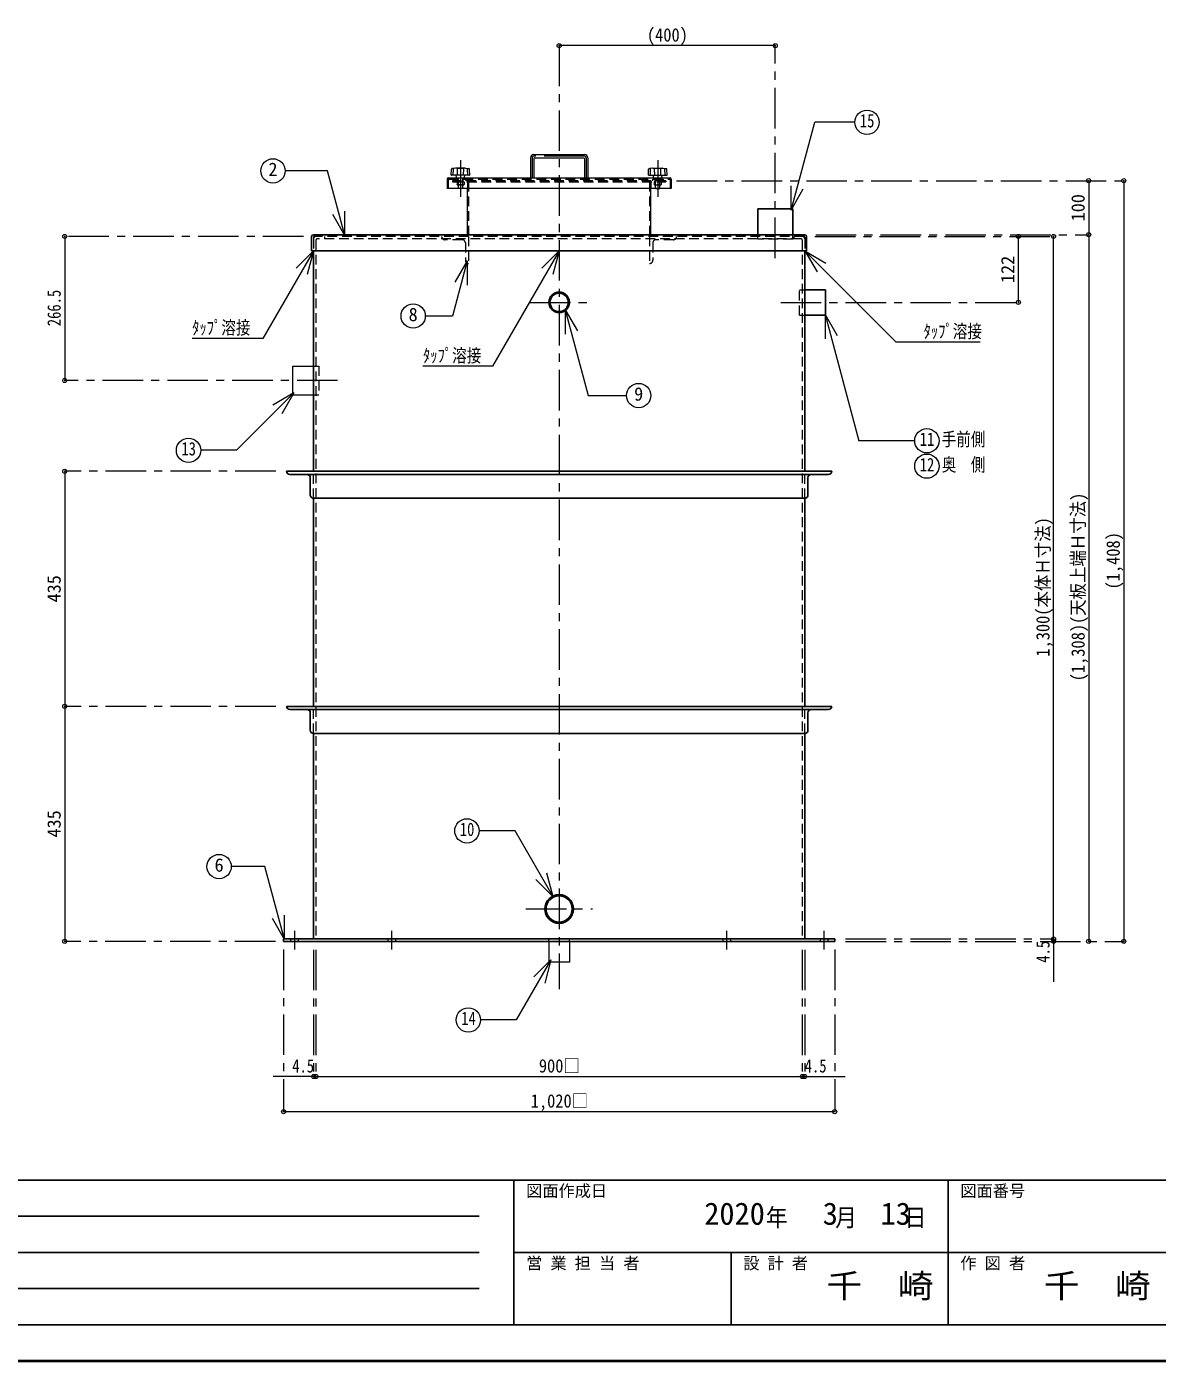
# Model space of a CAD drawing. Units: millimetres at full size, sheet at 1:15. Extents: x -3184 to 2891, y -2037 to 2178.
# Drawn here: x -1132 to 960, y -2037 to 433 of the extents above; entities that cross this region are included whole.
import ezdxf
from ezdxf.enums import TextEntityAlignment as Align

# ---------------------------------------------------------------- set-up
doc = ezdxf.new("R2010")
doc.units = ezdxf.units.MM
doc.header["$LTSCALE"] = 15
doc.header["$PDMODE"] = 32
doc.header["$PDSIZE"] = 7.5
doc.linetypes.add('CHAIN1', pattern=[8, 5, -1, 1, -1])
doc.linetypes.add('DASHED1', pattern=[1.8, 1.2, -0.6])
doc.layers.add('0-0', color=7, linetype='Continuous', lineweight=18)
doc.styles.add('ＭＳ ゴシック', font='')
doc.styles.get('ＭＳ ゴシック').set_extended_font_data('MS Gothic')

msp = doc.modelspace()

# ---------------------------------------------------------------- linework, layer by layer
at = {"layer": '0-0', "color": 4, "lineweight": 9}
for p, q in [((253.3, 397.57), (-146.7, 397.57)), ((-316.5, 47.57), (-316.5, 132.87)), ((23.1, 47.57), (23.1, 132.87)), ((833.3, 147.57), (833.3, -1260.13)), ((898.3, 147.57), (898.3, -1260.13)), ((-1061.7, 44.37), (-1061.7, -222.13)), ((703.3, -77.63), (703.3, 44.37)), ((768.3, -1255.63), (768.3, 44.37)), ((-1061.7, -390.13), (-1061.7, -825.13)), ((-1061.7, -825.13), (-1061.7, -1260.13)), ((768.3, -1255.63), (768.3, -1335.13)), ((-596.7, -1510.13), (-676.2, -1510.13)), ((-596.7, -1510.13), (303.3, -1510.13)), ((303.3, -1510.13), (382.8, -1510.13)), ((-656.7, -1575.13), (363.3, -1575.13))]:
    msp.add_line(p, q, dxfattribs=at)
at = {"layer": '0-0', "color": 4, "linetype": 'CHAIN1', "lineweight": 9}
for p, q in [((-146.7, 397.57), (-146.7, -1348.63)), ((253.3, 4.37), (253.3, 397.57)), ((-329.2, 185.47), (-329.2, 117.87)), ((-196.7, 189.87), (-196.7, 152.87)), ((-99.7, 192.87), (-193.7, 192.87)), ((-96.7, 189.87), (-96.7, 152.87)), ((35.8, 185.47), (35.8, 117.87)), ((70.8, 147.57), (898.3, 147.57)), ((-619.9, 44.37), (-1061.7, 44.37)), ((326.5, 44.37), (768.3, 44.37)), ((328.1, 47.57), (833.3, 47.57)), ((-200.7, -77.63), (-92.7, -77.63)), ((263.3, -77.63), (708.3, -77.63)), ((-556.7, -222.13), (-1061.7, -222.13)), ((-671.2, -390.13), (-1061.7, -390.13)), ((-671.2, -825.13), (-1061.7, -825.13)), ((-208.2, -1200.13), (-85.2, -1200.13)), ((-636.7, -1240.63), (-636.7, -1275.13)), ((-456.7, -1240.63), (-456.7, -1275.13)), ((163.3, -1240.63), (163.3, -1275.13)), ((343.3, -1240.63), (343.3, -1275.13)), ((383.3, -1255.63), (768.3, -1255.63)), ((-671.7, -1260.13), (-1061.7, -1260.13)), ((-656.7, -1275.13), (-656.7, -1575.13)), ((-601.2, -1275.63), (-601.2, -1510.13)), ((-596.7, -1275.63), (-596.7, -1510.13)), ((303.3, -1275.63), (303.3, -1510.13)), ((307.8, -1275.63), (307.8, -1510.13)), ((363.3, -1275.13), (363.3, -1575.13)), ((383.3, -1260.13), (898.3, -1260.13))]:
    msp.add_line(p, q, dxfattribs=at)
at = {"layer": '0-0'}
for p, q in [((282.72, 93.31), (326.23, 255.68)), ((400.51, 255.68), (326.23, 255.68)), ((-199.7, 189.87), (-199.7, 152.87)), ((-193.7, 195.87), (-99.7, 195.87)), ((-193.7, 188.37), (-193.7, 152.87)), ((-192.2, 189.87), (-101.2, 189.87)), ((-99.7, 188.37), (-99.7, 152.87)), ((-93.7, 189.87), (-93.7, 152.87)), ((-575.33, 165.72), (-653.87, 165.72)), ((-543.22, 45.86), (-575.33, 165.72)), ((-354.2, 150.57), (-354.2, 132.87)), ((-351.9, 152.87), (58.5, 152.87)), ((-346.37, 158.08), (-346.03, 168.6)), ((-312.43, 157.67), (-345.97, 157.67)), ((-338.61, 170.46), (-344.52, 170.15)), ((-342.75, 157.67), (-342.36, 169.31)), ((-320.21, 170.47), (-338.19, 170.47)), ((-336.83, 153.24), (-337.2, 157.67)), ((-334.69, 157.67), (-335.07, 169.31)), ((-323.72, 157.67), (-323.33, 169.31)), ((-321.57, 153.24), (-321.2, 157.67)), ((-319.79, 170.46), (-313.89, 170.15)), ((-315.65, 157.67), (-316.04, 169.31)), ((-312.03, 158.08), (-312.37, 168.6)), ((18.63, 158.08), (18.97, 168.6)), ((19.03, 157.67), (52.57, 157.67)), ((26.39, 170.46), (20.48, 170.15)), ((22.25, 157.67), (22.64, 169.31)), ((26.81, 170.47), (44.79, 170.47)), ((28.17, 153.24), (27.8, 157.67)), ((30.31, 157.67), (29.93, 169.31)), ((41.28, 157.67), (41.67, 169.31)), ((43.43, 153.24), (43.8, 157.67)), ((45.21, 170.46), (51.11, 170.15)), ((49.35, 157.67), (48.96, 169.31)), ((52.97, 158.08), (52.63, 168.6)), ((60.8, 150.57), (60.8, 132.87)), ((60.8, 132.87), (-354.2, 132.87)), ((282.72, 93.31), (282.72, 138.31)), ((282.72, 93.31), (305.22, 132.28)), ((-543.22, 45.86), (-565.72, 84.83)), ((-543.22, 45.86), (-543.22, 90.86)), ((-601.5, 17.57), (-694.89, -144.18)), ((-601.5, 17.57), (-633.32, -14.25)), ((-601.5, 17.57), (-613.15, -25.9)), ((-146.7, 17.57), (-269.85, -195.72)), ((-146.7, 17.57), (-178.52, -14.25)), ((-146.7, 17.57), (-158.35, -25.9)), ((308.1, 17.57), (330.6, -21.4)), ((308.1, 17.57), (347.07, -4.93)), ((-317.01, -1.01), (-344.32, -102.93)), ((-317.01, -1.01), (-339.51, -39.98)), ((-317.01, -1.01), (-317.01, -46.01)), ((-135.5, -91.59), (-113, -130.56)), ((-135.5, -91.59), (-135.5, -136.59)), ((-344.32, -102.93), (-394.35, -102.93)), ((345.61, -100), (368.11, -138.97)), ((345.61, -100), (345.61, -145)), ((345.61, -100), (408.24, -333.71)), ((-694.89, -144.18), (-825.89, -144.18)), ((-639.7, -248.63), (-639.7, -195.63)), ((-639.7, -195.63), (-601.2, -195.63)), ((-269.85, -195.72), (-398.76, -195.72)), ((-637.68, -245.16), (-743.84, -351.32)), ((-637.68, -245.16), (-676.65, -267.66)), ((-637.68, -245.16), (-660.18, -284.13)), ((-639.7, -248.63), (-601.2, -248.63)), ((511.34, -333.71), (408.24, -333.71)), ((-743.84, -351.32), (-810.1, -351.32)), ((-691.06, -1121.62), (-753.49, -1121.62)), ((-654.9, -1256.58), (-691.06, -1121.62)), ((-157.89, -1177.43), (-169.54, -1133.97)), ((-157.89, -1177.43), (-189.71, -1145.61)), ((-654.9, -1256.58), (-677.4, -1217.6)), ((-654.9, -1256.58), (-654.9, -1211.58)), ((-165.7, -1260.13), (-165.7, -1298.63)), ((-127.7, -1260.13), (-127.7, -1298.63)), ((-161.82, -1293.99), (-193.64, -1325.81)), ((-161.82, -1293.99), (-173.47, -1337.46)), ((-127.7, -1298.63), (-165.7, -1298.63))]:
    msp.add_line(p, q, dxfattribs=at)
at = {"layer": '0-0', "color": 4, "linetype": 'DASHED1', "lineweight": 9}
for p, q in [((-351.9, 149.42), (-351.9, 132.87)), ((-350.75, 150.57), (57.35, 150.57)), ((-339.2, 150.57), (-339.2, 147.57)), ((-334.2, 145.27), (-334.2, 152.87)), ((-325.2, 133.37), (-325.2, 152.87)), ((-324.2, 145.27), (-324.2, 152.87)), ((-319.2, 150.57), (-319.2, 147.57)), ((25.8, 150.57), (25.8, 147.57)), ((30.8, 145.27), (30.8, 152.87)), ((31.8, 133.37), (31.8, 152.87)), ((40.8, 145.27), (40.8, 152.87)), ((45.8, 150.57), (45.8, 147.57)), ((58.5, 149.42), (58.5, 132.87)), ((50.8, 147.57), (-344.2, 147.57)), ((-344.2, 147.57), (-344.2, 145.27)), ((-344.2, 145.27), (50.8, 145.27)), ((-335.7, 144.97), (-335.7, 140.27)), ((-325.2, 133.37), (-333.2, 133.37)), ((-329.2, 144.97), (-329.2, 140.27)), ((-325.2, 133.37), (-325.7, 132.87)), ((-322.95, 139.77), (-322.7, 140.27)), ((-322.7, 144.97), (-322.7, 140.27)), ((-316.5, 144.12), (-316.5, 132.87)), ((-314.2, 145.27), (-314.2, 44.37)), ((20.8, 145.27), (20.8, 44.37)), ((23.1, 144.12), (23.1, 132.87)), ((29.3, 144.97), (29.3, 140.27)), ((29.55, 139.77), (29.3, 140.27)), ((31.8, 133.37), (32.3, 132.87)), ((31.8, 133.37), (39.8, 133.37)), ((35.8, 144.97), (35.8, 140.27)), ((42.3, 144.97), (42.3, 140.27)), ((50.8, 147.57), (50.8, 145.27)), ((-601.2, -195.63), (-591.7, -195.63)), ((-591.7, -195.63), (-591.7, -248.63)), ((-601.2, -248.63), (-591.7, -248.63)), ((-463.7, -1255.63), (-463.7, -1260.13)), ((-449.7, -1255.63), (-449.7, -1260.13)), ((-165.7, -1260.13), (-165.7, -1255.63)), ((-127.7, -1260.13), (-127.7, -1255.63)), ((156.3, -1255.63), (156.3, -1260.13)), ((170.3, -1255.63), (170.3, -1260.13))]:
    msp.add_line(p, q, dxfattribs=at)
at = {"layer": '0-0', "color": 5, "lineweight": 25}
for p, q in [((285.8, 95.37), (220.8, 95.37)), ((220.8, 47.57), (220.8, 95.37)), ((285.8, 47.57), (285.8, 95.37)), ((-604.7, 44.37), (-604.7, 17.57)), ((308.1, 47.57), (-601.5, 47.57)), ((311.3, 44.37), (311.3, 17.57)), ((311.3, 17.57), (-604.7, 17.57)), ((-601.2, 17.57), (-601.2, -390.13)), ((307.8, 17.57), (307.8, -390.13)), ((307.8, -54.13), (346.3, -54.13)), ((346.3, -54.13), (346.3, -101.13)), ((307.8, -101.13), (346.3, -101.13)), ((-596.7, -390.13), (-651.2, -390.13)), ((303.3, -390.13), (-596.7, -390.13)), ((303.3, -390.13), (357.8, -390.13)), ((351.8, -396.13), (-645.2, -396.13)), ((-607.2, -434.13), (-607.2, -402.13)), ((313.8, -434.13), (313.8, -402.13)), ((-601.2, -440.13), (307.8, -440.13)), ((-601.2, -440.13), (-601.2, -825.13)), ((307.8, -440.13), (307.8, -825.13)), ((-596.7, -825.13), (-651.2, -825.13)), ((351.8, -831.13), (-645.2, -831.13)), ((-607.2, -869.13), (-607.2, -837.13)), ((303.3, -825.13), (-596.7, -825.13)), ((303.3, -825.13), (357.8, -825.13)), ((313.8, -869.13), (313.8, -837.13)), ((-601.2, -875.13), (307.8, -875.13)), ((-601.2, -875.13), (-601.2, -1255.63)), ((307.8, -875.13), (307.8, -1255.63)), ((-656.7, -1255.63), (363.3, -1255.63)), ((-656.7, -1255.63), (-656.7, -1260.13)), ((363.3, -1255.63), (363.3, -1260.13)), ((-656.7, -1260.13), (363.3, -1260.13))]:
    msp.add_line(p, q, dxfattribs=at)
at = {"layer": '0-0', "linetype": 'DASHED1'}
for p, q in [((-601.5, 42.77), (-601.5, 17.57)), ((-601.2, 39.87), (-601.2, 17.57)), ((306.5, 44.37), (-599.9, 44.37)), ((-596.7, 37.62), (-596.7, -1255.63)), ((301.05, 39.87), (-594.45, 39.87)), ((-581.2, 44.37), (-581.2, 39.87)), ((-326.2, 38.37), (-358.2, 38.37)), ((-320.2, 32.37), (-320.2, 0.37)), ((-314.2, 44.37), (-314.2, -5.63)), ((20.8, 44.37), (20.8, -5.63)), ((26.8, 32.37), (26.8, 0.37)), ((64.8, 38.37), (32.8, 38.37)), ((285.8, 39.37), (285.8, 47.57)), ((287.8, 44.37), (287.8, 39.87)), ((303.3, 37.62), (303.3, -1255.63)), ((307.8, 39.87), (307.8, 17.57)), ((308.1, 42.77), (308.1, 17.57)), ((298.3, -54.13), (307.8, -54.13)), ((298.3, -101.13), (298.3, -54.13)), ((298.3, -101.13), (307.8, -101.13)), ((-601.2, -440.13), (-601.2, -390.13)), ((307.8, -440.13), (307.8, -390.13)), ((-601.2, -875.13), (-601.2, -825.13)), ((307.8, -875.13), (307.8, -825.13)), ((-643.7, -1255.63), (-643.7, -1260.13)), ((-629.7, -1255.63), (-629.7, -1260.13)), ((336.3, -1255.63), (336.3, -1260.13)), ((350.3, -1255.63), (350.3, -1260.13))]:
    msp.add_line(p, q, dxfattribs=at)
at = {"layer": '0-0', "color": 6, "lineweight": 25}
for p, q in [((-3116.7, -1701.77), (2823.3, -1701.77)), ((-230.27, -1969.63), (-230.27, -1701.77)), ((573.3, -1701.77), (573.3, -1969.63)), ((-1687.42, -1768.74), (-294.56, -1768.74)), ((-294.56, -1835.7), (-1687.42, -1835.7)), ((2823.3, -1835.7), (-230.27, -1835.7)), ((171.51, -1969.63), (171.51, -1835.7)), ((-294.56, -1902.67), (-1687.42, -1902.67)), ((2823.3, -1969.63), (-3116.7, -1969.63))]:
    msp.add_line(p, q, dxfattribs=at)
at = {"layer": '0-0', "color": 1, "lineweight": 40}
msp.add_line((2890.8, -2037.13), (-3184.2, -2037.13), dxfattribs=at)
at = {"layer": '0-0', "color": 4, "linetype": 'DASHED1', "lineweight": 9}
for points in [[(-332.7, 132.87), (-333.2, 133.37), (-333.2, 152.87)], [(39.3, 132.87), (39.8, 133.37), (39.8, 152.87)], [(-322.95, 139.77), (-335.45, 139.77), (-335.7, 140.27)], [(29.55, 139.77), (42.05, 139.77), (42.3, 140.27)]]:
    msp.add_lwpolyline(points, dxfattribs=at)
at = {"layer": '0-0', "linetype": 'DASHED1'}
msp.add_lwpolyline([(285.8, 39.37), (220.8, 39.37), (220.8, 47.57)], dxfattribs=at)
at = {"layer": '0-0'}
for points in [[(308.1, 17.57), (476.51, -150.84), (632.8, -150.84)], [(-135.5, -91.59), (-93.05, -250.02), (-21.97, -250.02)], [(-157.89, -1177.43), (-228.25, -1055.58), (-294.92, -1055.58)], [(-161.82, -1293.99), (-226.16, -1405.42), (-292.15, -1405.42)]]:
    msp.add_lwpolyline(points, dxfattribs=at)
for centre in [(423.01, 255.68), (-676.37, 165.72), (-416.85, -102.93), (0.53, -250.02), (533.84, -333.71), (-832.6, -351.32), (533.84, -380.71), (-317.42, -1055.58), (-775.99, -1121.62), (-314.65, -1405.42)]:
    msp.add_circle(centre, 22.5, dxfattribs=at)
at = {"layer": '0-0', "color": 5, "lineweight": 25}
for centre, radius in [((-146.7, -77.63), 19), ((-146.7, -77.63), 17), ((-146.7, -1200.13), 26.5), ((-146.7, -1200.13), 24.3)]:
    msp.add_circle(centre, radius, dxfattribs=at)
at = {"layer": '0-0'}
for centre, radius, start, end in [((-193.7, 189.87), 6, 90, 180), ((-192.2, 188.37), 1.5, 90, 180), ((-101.2, 188.37), 1.5, 0, 90), ((-99.7, 189.87), 6, 0, 90), ((-351.9, 150.57), 2.3, 90, 180), ((-345.97, 158.07), 0.4, 178.15415, 270), ((-344.43, 168.55), 1.6, 93.01913, 178.15415), ((-344.81, 168.01), 1.66, 93.02757, 128.73305), ((-344.74, 161.7), 7.97, 72.62002, 91.09064), ((-338.19, 162.47), 8, 90, 93.01913), ((-336.43, 153.27), 0.4, 184.76364, 270), ((-334.67, 169.32), 0.4, 97.29873, 181.90915), ((-329.2, 126.6), 43.47, 82.70127, 97.29873), ((-323.73, 169.32), 0.4, 358.09085, 82.70127), ((-321.97, 153.27), 0.4, 270, 355.23636), ((-320.21, 162.47), 8, 86.98087, 90), ((-313.66, 161.7), 7.97, 88.90936, 107.37998), ((-313.97, 168.55), 1.6, 1.84585, 86.98087), ((-313.6, 168.01), 1.66, 51.26695, 86.97243), ((-312.43, 158.07), 0.4, 270, 1.84585), ((19.03, 158.07), 0.4, 178.15415, 270), ((20.57, 168.55), 1.6, 93.01913, 178.15415), ((20.19, 168.01), 1.66, 93.02757, 128.73305), ((20.26, 161.7), 7.97, 72.62002, 91.09064), ((26.81, 162.47), 8, 90, 93.01913), ((28.57, 153.27), 0.4, 184.76364, 270), ((30.33, 169.32), 0.4, 97.29873, 181.90915), ((35.8, 126.6), 43.47, 82.70127, 97.29873), ((41.27, 169.32), 0.4, 358.09085, 82.70127), ((43.03, 153.27), 0.4, 270, 355.23636), ((44.79, 162.47), 8, 86.98087, 90), ((51.34, 161.7), 7.97, 88.90936, 107.37998), ((51.03, 168.55), 1.6, 1.84585, 86.98087), ((51.4, 168.01), 1.66, 51.26695, 86.97243), ((52.57, 158.07), 0.4, 270, 1.84585), ((58.5, 150.57), 2.3, 0, 90)]:
    msp.add_arc(centre, radius, start, end, dxfattribs=at)
at = {"layer": '0-0', "color": 4, "linetype": 'CHAIN1', "lineweight": 9}
for centre, start, end in [((-193.7, 189.87), 90, 180), ((-99.7, 189.87), 0, 90)]:
    msp.add_arc(centre, 3, start, end, dxfattribs=at)
at = {"layer": '0-0', "color": 4, "linetype": 'DASHED1', "lineweight": 9}
for centre, radius, start, end in [((-350.75, 149.42), 1.15, 90, 180), ((57.35, 149.42), 1.15, 0, 90), ((-335.4, 144.97), 0.3, 90, 180), ((-339.38, 228.22), 88.54, 272.54473, 276.60311), ((-329.5, 144.97), 0.3, 0, 90), ((-328.9, 144.97), 0.3, 90, 180), ((-319.02, 228.22), 88.54, 263.39689, 267.45527), ((-323, 144.97), 0.3, 0, 90), ((-317.65, 144.12), 1.15, 0, 90), ((-316.5, 145.27), 2.3, 0, 90), ((23.1, 145.27), 2.3, 90, 180), ((24.25, 144.12), 1.15, 90, 180), ((29.6, 144.97), 0.3, 90, 180), ((25.62, 228.22), 88.54, 272.54473, 276.60311), ((35.5, 144.97), 0.3, 0, 90), ((36.1, 144.97), 0.3, 90, 180), ((45.98, 228.22), 88.54, 263.39689, 267.45527), ((42, 144.97), 0.3, 0, 90)]:
    msp.add_arc(centre, radius, start, end, dxfattribs=at)
at = {"layer": '0-0', "color": 5, "lineweight": 25}
for centre, radius, start, end in [((-601.5, 44.37), 3.2, 90, 180), ((308.1, 44.37), 3.2, 0, 90), ((-645.2, -390.13), 6, 180, 270), ((351.8, -390.13), 6, 270, 0), ((-613.2, -402.13), 6, 0, 90), ((319.8, -402.13), 6, 90, 180), ((-601.2, -434.13), 6, 180, 270), ((307.8, -434.13), 6, 270, 0), ((-645.2, -825.13), 6, 180, 270), ((-613.2, -837.13), 6, 0, 90), ((319.8, -837.13), 6, 90, 180), ((351.8, -825.13), 6, 270, 0), ((-601.2, -869.13), 6, 180, 270), ((307.8, -869.13), 6, 270, 0)]:
    msp.add_arc(centre, radius, start, end, dxfattribs=at)
at = {"layer": '0-0', "linetype": 'DASHED1'}
for centre, radius, start, end in [((-599.9, 42.77), 1.6, 90, 180), ((-596.7, 39.87), 4.5, 90, 180), ((-594.45, 37.62), 2.25, 90, 180), ((-358.2, 44.37), 6, 180, 270), ((-326.2, 32.37), 6, 0, 90), ((32.8, 32.37), 6, 90, 180), ((64.8, 44.37), 6, 270, 0), ((301.05, 37.62), 2.25, 0, 90), ((303.3, 39.87), 4.5, 0, 90), ((306.5, 42.77), 1.6, 0, 90), ((-314.2, 0.37), 6, 180, 270), ((20.8, 0.37), 6, 270, 0)]:
    msp.add_arc(centre, radius, start, end, dxfattribs=at)
at = {"layer": '0-0', "color": 1}
for p in [(-146.7, 397.57), (253.3, 397.57), (833.3, 147.57), (898.3, 147.57), (833.3, 47.57), (-1061.7, 44.37), (703.3, 44.37), (768.3, 44.37), (703.3, -77.63), (-1061.7, -222.13), (-1061.7, -390.13), (-1061.7, -825.13), (-1061.7, -1260.13), (768.3, -1255.63), (768.3, -1260.13), (833.3, -1260.13), (898.3, -1260.13), (-601.2, -1510.13), (-596.7, -1510.13), (303.3, -1510.13), (307.8, -1510.13), (-656.7, -1575.13), (363.3, -1575.13)]:
    msp.add_point(p, dxfattribs=at)

# ---------------------------------------------------------------- texts
at = {"layer": '0-0', "style": 'ＭＳ ゴシック'}
for s, height, width, p in [('(400)', 24.74, 0.9, (15.8, 397.57)), ('15', 24.74, 0.8, (409.89, 238.81)), ('ﾀｯﾌﾟ溶接', 24.74, 0.8, (-825.89, -144.18)), ('ﾀｯﾌﾟ溶接', 24.74, 0.8, (527.8, -150.84)), ('ﾀｯﾌﾟ溶接', 24.74, 0.8, (-398.76, -195.72)), ('11', 24.74, 0.8, (520.71, -350.58)), ('手前側', 24.74, 0.8, (561.34, -350.58)), ('13', 24.74, 0.8, (-845.72, -368.2)), ('12', 24.74, 0.8, (520.71, -397.58)), ('奥\u3000側', 24.74, 0.8, (561.34, -397.58)), ('10', 24.74, 0.8, (-330.54, -1072.45)), ('14', 24.74, 0.8, (-327.78, -1422.29)), ('4.5', 24.74, 0.8, (-640.58, -1510.13)), ('900□', 24.74, 0.9, (-184.2, -1510.13)), ('4.5', 24.74, 0.8, (307.8, -1510.13)), ('1,020□', 24.74, 0.9, (-199.2, -1575.13)), ('千\u3000崎', 43.99, 1.1, (348.3, -1932.67)), ('千\u3000崎', 43.99, 1.1, (750.08, -1932.67))]:
    msp.add_text(s, height=height, dxfattribs=dict(at, width=width)).set_placement(p, align=Align.BOTTOM_LEFT)
for s, height, p in [('2', 24.74, (-684.81, 148.84)), ('8', 24.74, (-425.29, -119.8)), ('9', 24.74, (-7.91, -266.9)), ('6', 24.74, (-784.43, -1138.5)), ('図面作成日', 21.99, (-207.77, -1739.27)), ('図面番号', 21.99, (595.8, -1739.27)), ('2020', 41.24, (121.8, -1796.86)), ('3', 41.24, (341.17, -1796.86)), ('13', 41.24, (448.05, -1796.86)), ('営 業 担 当 者', 21.99, (-207.77, -1873.2)), ('設 計 者', 21.99, (194.01, -1873.2)), ('作 図 者', 21.99, (595.8, -1873.2))]:
    msp.add_text(s, height=height, dxfattribs=at).set_placement(p, align=Align.BOTTOM_LEFT)
for s, p in [('100', (833.3, 72.26)), ('122', (703.3, -41.94)), ('435', (-1061.7, -632.94)), ('435', (-1061.7, -1067.94))]:
    msp.add_text(s, height=24.74, rotation=90, dxfattribs=at).set_placement(p, align=Align.BOTTOM_LEFT)
for s, width, p in [('266.5', 0.8, (-1061.7, -121.69)), ('(1,308)(天板上端Ｈ寸法)', 0.9, (833.3, -778.78)), ('1,300(本体Ｈ寸法)', 0.9, (768.3, -733.13)), ('(1,408)', 0.9, (898.3, -608.78)), ('4.5', 0.8, (768.3, -1299.51))]:
    msp.add_text(s, height=24.74, rotation=90, dxfattribs=dict(at, width=width)).set_placement(p, align=Align.BOTTOM_LEFT)
at = {"layer": '0-0', "insert": (235.8, -1791.24), "char_height": 32.99, "attachment_point": 7, "style": 'ＭＳ ゴシック'}
msp.add_mtext('\\T1.27;\\W0.9;年\\~\\~\\~月\\~\\~\\~日', dxfattribs=at)

doc.saveas('drawing.dxf')
